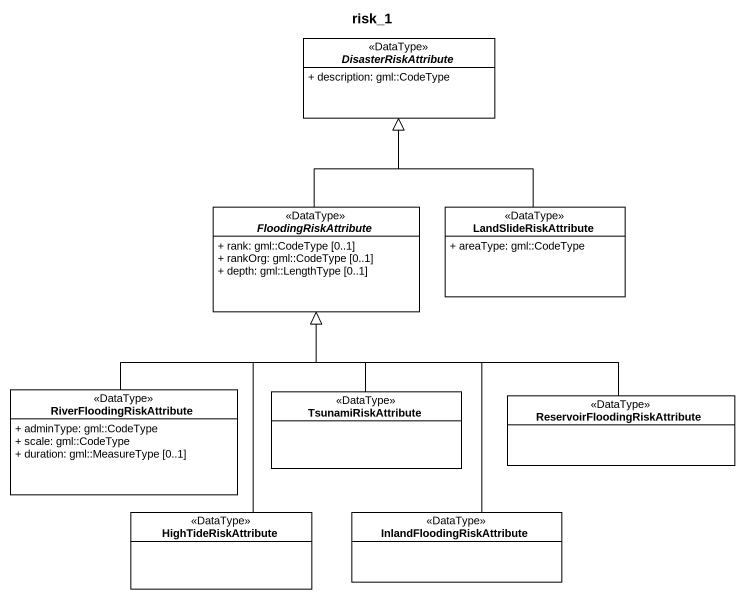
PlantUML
@startuml
title risk_1
hide circle
hide empty members
skinparam classAttributeIconSize 0
abstract class DisasterRiskAttribute <<DataType>> #FFFFFF {
  + description: gml::CodeType
}
abstract class FloodingRiskAttribute <<DataType>> #FFFFFF {
  + rank: gml::CodeType [0..1]
  + rankOrg: gml::CodeType [0..1]
  + depth: gml::LengthType [0..1]
}
class LandSlideRiskAttribute <<DataType>> #FFFFFF {
  + areaType: gml::CodeType
}
class RiverFloodingRiskAttribute <<DataType>> #FFFFFF {
  + adminType: gml::CodeType
  + scale: gml::CodeType
  + duration: gml::MeasureType [0..1]
}
class TsunamiRiskAttribute <<DataType>> #FFFFFF
class "ReservoirFloodingRiskAttribute" as ReservoirFloodingRiskAttribu <<DataType>> #FFFFFF
class HighTideRiskAttribute <<DataType>> #FFFFFF
class InlandFloodingRiskAttribute <<DataType>> #FFFFFF
FloodingRiskAttribute -up-|> DisasterRiskAttribute
LandSlideRiskAttribute -up-|> DisasterRiskAttribute
RiverFloodingRiskAttribute -up-|> FloodingRiskAttribute
TsunamiRiskAttribute -up-|> FloodingRiskAttribute
ReservoirFloodingRiskAttribu -left-|> FloodingRiskAttribute
HighTideRiskAttribute -up-|> FloodingRiskAttribute
InlandFloodingRiskAttribute -up-|> FloodingRiskAttribute
@enduml
